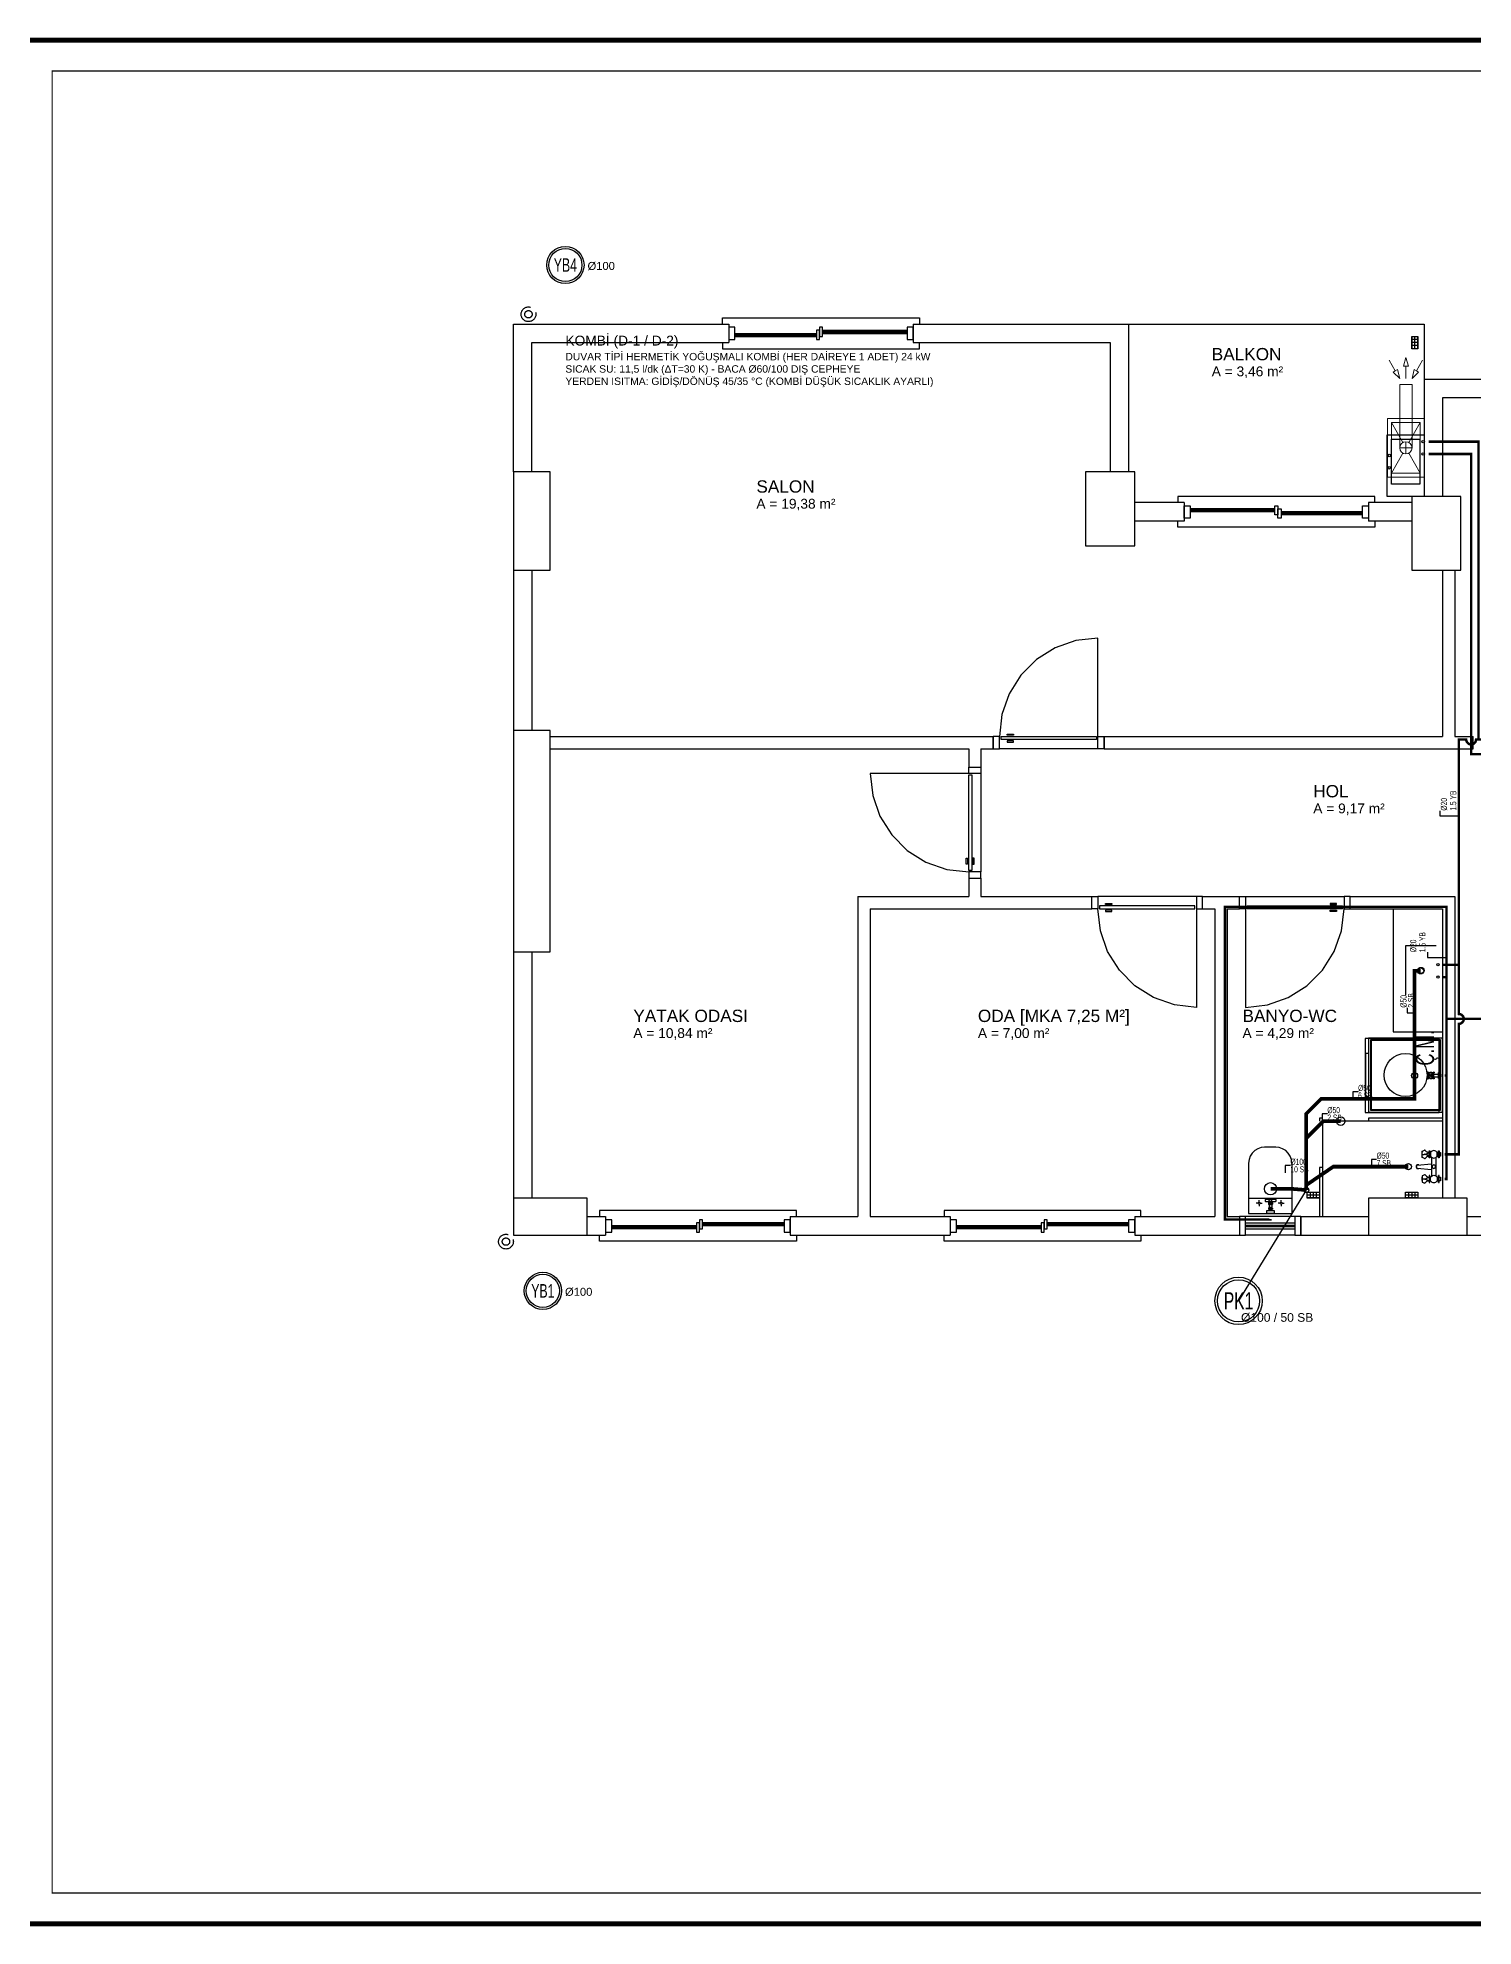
# Model space of a CAD drawing. Header units: centimetres. Extents: x -3952 to 22702, y 13298 to 16732.
# Drawn here: x 6813 to 7980, y 15028 to 16562 of the extents above; entities that cross this region are included whole.
import ezdxf
from ezdxf.enums import TextEntityAlignment as Align

# ---------------------------------------------------------------- set-up
doc = ezdxf.new("R2010")
doc.units = ezdxf.units.CM
for name, pattern in [('BASMA HATTI', [31, 25, -6]), ('DASHED', [18, 12, -6]), ('PIS', [38, 30, -8]), ('YAGMUR HATTI', [36, 30, -6])]:
    doc.linetypes.add(name, pattern=pattern)
for name, color, linetype in [('MD-YUK-BIRIMI', 7, 'Continuous'), ('MIMARI', 8, 'Continuous'), ('MIMARI-KOLON', 8, 'Continuous'), ('MIMARI-TEFRIS', 9, 'Continuous'), ('MIMARI-YAZI', 8, 'Continuous'), ('MTY-CIHAZ', 135, 'Continuous'), ('MTY-PAFTA', 7, 'Continuous'), ('MTY-PIS-SU-BORUSU', 6, 'PIS'), ('MTY-PISSU-CAP', 211, 'Continuous'), ('MTY-PISSU-KOLON', 211, 'DASHED'), ('MTY-PISSU-KOLONNO', 211, 'Continuous'), ('MTY-SICAKSU-BORU', 1, 'BASMA HATTI'), ('MTY-SOGUKSU-BORU', 5, 'Continuous'), ('MTY-TEFRIS', 15, 'Continuous'), ('MTY-TEMIZSU-CAP', 101, 'Continuous'), ('MTY-YAGMUR-BORUSU', 3, 'YAGMUR HATTI'), ('MTY-YAGMUR-BORUSU-CAP', 3, 'Continuous'), ('MTY-YAGMURSU-KOLON NO', 7, 'Continuous'), ('MTY-YUK-BIRIMI', 7, 'Continuous')]:
    doc.layers.add(name, color=color, linetype=linetype)
doc.layers.add('ROTAS-PAFTA-SINIRI', color=8, linetype='Continuous', plot=False)
doc.styles.add('ANOTATIVO', font='arial.ttf')
doc.styles.add('MTY_CAP', font='wturkce.SHX', dxfattribs={"width": 0.65, "height": 20})
doc.styles.add('MTYCAPLT', font='arial.ttf', dxfattribs={"width": 0.65, "height": 1})
doc.styles.add('ROTAS', font='arial.ttf')

# ---------------------------------------------------------------- blocks, each defined once
blk = doc.blocks.new('ROTAS_PAFTA')
blk.add_lwpolyline([(0, 0), (1, 0), (1, 1), (0, 1)], close=True)
blk = doc.blocks.new('KLOZET1')
at = {"layer": 'MTY-TEFRIS', "color": 15}
blk.add_lwpolyline([(-3.9, 11.4, 0.414214), (-4.5, 10.8), (-4.5, 10.3, 0.414214), (-3.9, 9.7), (3.9, 9.7, 0.414214), (4.5, 10.3), (4.5, 10.8, 0.414214), (3.9, 11.4)], format="xyb", close=True, dxfattribs=at)
for points in [[(3, 0), (-3, 0), (-3, 2.3), (3, 2.3)], [(-0.8, 11.5), (0.8, 11.5), (0.8, 12), (-0.8, 12)], [(-0.8, 8.9), (0.8, 8.9), (0.8, 9.7), (-0.8, 9.7)]]:
    blk.add_lwpolyline(points, close=True, dxfattribs=at)
for points in [[(-1.6, 8.6), (-1.6, 7.5)], [(-1.6, 4.4), (-1.6, 3.4)], [(-1.3, 3.2), (-1.3, 2.3), (1.4, 2.3), (1.4, 3.2)], [(-1.2, 7.2), (-1.2, 4.8)], [(1.1, 8.9), (-1.1, 8.9)], [(-1.1, 7.3), (1.1, 7.3)], [(1.1, 4.7), (-1.1, 4.7)], [(-1.1, 3.1), (1.1, 3.1)], [(-0.5, 8.6), (-0.5, 7.5)], [(-0.5, 4.4), (-0.5, 3.4)], [(0.6, 8.6), (0.6, 7.5)], [(0.6, 4.4), (0.6, 3.4)], [(1.3, 4.8), (1.3, 5.2), (1.3, 7.2)], [(1.7, 8.6), (1.7, 7.5)], [(1.7, 4.4), (1.7, 3.4)]]:
    blk.add_lwpolyline(points, dxfattribs=at)
at = {"layer": 'MTY-TEFRIS', "color": 15, "elevation": 0}
for points in [[(-1, 10.3), (-1, 10.8, -0.414214), (-0.4, 11.4)], [(1, 10.3), (1, 10.8, 0.414214), (0.4, 11.4)]]:
    blk.add_lwpolyline(points, format="xyb", dxfattribs=at)
at = {"layer": 'MTY-TEFRIS', "color": 6}
blk.add_circle((0, 20), 5, dxfattribs=at)
at = {"layer": 'MTY-TEFRIS', "color": 15}
for centre, radius, start, end in [((-1.1, 8.1), 0.734, 41.7592, 138.241), ((-1.1, 8), 0.734, 221.7593, 318.2408), ((-1.1, 4), 0.734, 41.7592, 138.241), ((-1.1, 3.8), 0.734, 221.7593, 318.2408), ((-0.4, 10.3, 0), 0.641, 179.9998, 270.0001), ((0, 8.1), 0.734, 41.7592, 138.241), ((0, 8), 0.734, 221.7593, 318.2408), ((0, 4), 0.734, 41.7592, 138.241), ((0, 3.8), 0.734, 221.7593, 318.2408), ((0.4, 10.3, 0), 0.641, 270.0001, 0), ((1.1, 8.1), 0.734, 41.7592, 138.241), ((1.1, 8), 0.734, 221.7593, 318.2408), ((1.1, 4), 0.734, 41.7592, 138.241), ((1.1, 3.8), 0.734, 221.7593, 318.2408)]:
    blk.add_arc(centre, radius, start, end, dxfattribs=at)
at = {"layer": 'MD-YUK-BIRIMI', "color": 6, "style": 'MTYCAPLT', "width": 0.65}
for tag, p in [('PSCP_001', (-1.3, 24.5)), ('PS_001', (-0.6, 19.5))]:
    blk.add_attdef(tag, p, '', height=1, dxfattribs=at)
at = {"layer": 'MD-YUK-BIRIMI', "color": 3, "style": 'MTYCAPLT', "width": 0.65}
for tag, p in [('SOCP_001', (-1.3, 1.8)), ('SO_001', (-0.7, -0.5))]:
    blk.add_attdef(tag, p, '', height=1, dxfattribs=at)
blk = doc.blocks.new('DUS TEKNESI1')
at = {"layer": 'MTY-TEFRIS'}
for points in [[(0, 18.4), (-0.6, 18.4, 0.391322), (-1.3, 17.8), (-2.2, 6.3)], [(0, 18.4), (0.6, 18.4, -0.391322), (1.3, 17.8), (2.2, 6.3)], [(-10, 13.9), (-10, 12.2, -0.146062), (-11.3, 8.9, 0.113221), (-13.3, 11.5, -0.416893), (-13.3, 12)], [(-6.7, 12, -0.17585), (-7.5, 13.9), (-12.5, 13.9, -0.17585), (-13.3, 12)], [(-12.8, 0.5), (-12.8, 0), (-10, 0), (-7.2, 0), (-7.2, 0.5, 0.153746), (-12.8, 0.5), (-10, 0.5), (-7.2, 0.5)], [(-8.6, 6.9, -0.601952), (-8.6, 1.6), (-8.6, 0.8)], [(6.7, 12, 0.17585), (7.5, 13.9), (12.5, 13.9, 0.17585), (13.3, 12)], [(8.6, 6.9, 0.601952), (8.6, 1.6), (11.4, 1.6, 0.601952), (11.4, 6.9)], [(12.8, 0.5), (12.8, 0), (10, 0), (7.2, 0), (7.2, 0.5, -0.153746), (12.8, 0.5), (10, 0.5), (7.2, 0.5)], [(10, 13.9), (10, 12.2, 0.146062), (11.3, 8.9, -0.113221), (13.3, 11.5)]]:
    blk.add_lwpolyline(points, format="xyb", dxfattribs=at)
for points in [[(-12.8, 7.5), (-10, 7.5), (-7.2, 7.5), (-7.2, 8), (-10, 8), (-12.8, 8)], [(-8.6, 0), (-8.6, -1), (-11.4, -1), (-11.4, 0)], [(12.8, 7.5), (10, 7.5), (7.2, 7.5), (7.2, 8), (10, 8), (12.8, 8)], [(11.4, 0), (11.4, -1), (8.6, -1), (8.6, 0)]]:
    blk.add_lwpolyline(points, close=True, dxfattribs=at)
for points in [[(-11.6, 9.5), (-11.6, 8)], [(-11.4, 7.5), (-11.4, 6.9), (-8.6, 6.9)], [(-8.6, 1.6), (-11.4, 1.6), (-11.4, 0.8)], [(-8.6, 7.5), (-8.6, 6.9)], [(-8.4, 9.5), (-8.4, 8)], [(7.8, 6.3), (-7.8, 6.3)], [(-7.8, 2.3), (7.8, 2.3)], [(8.4, 9.5), (8.4, 8)], [(11.4, 7.5), (11.4, 6.9), (8.6, 6.9)], [(8.6, 7.5), (8.6, 6.9)], [(8.6, 1.6), (8.6, 0.8)], [(11.4, 1.6), (11.4, 0.8)], [(11.6, 9.5), (11.6, 8)]]:
    blk.add_lwpolyline(points, dxfattribs=at)
at = {"layer": 'MTY-TEFRIS', "color": 6}
blk.add_circle((0, 25), 2.5, dxfattribs=at)
at = {"layer": 'MTY-TEFRIS'}
for centre, radius, start, end in [((0, 17.2), 1.6, 330.6975, 209.3026), ((-10, 4.3), 2.96, 117.9084, 242.0919), ((-10, 2.2), 11.8, 79.4131, 100.5868), ((-3.8, 12.8), 6.25, 185.208, 218.4476), ((-2, 5.9), 7.27, 130.2551, 156.0938), ((-6.9, 11.7), 0.344, 310.5655, 41.0891), ((0, 4.3), 1.37, 90.0002, 270.0001), ((0, 4.3), 1.37, 270.0001, 90.0002), ((6.9, 11.7), 0.344, 138.9108, 229.4346), ((2, 5.9), 7.27, 23.9063, 49.7447), ((10, 2.2), 11.8, 79.4131, 100.5868), ((3.8, 12.8), 6.25, 321.5525, 354.7921), ((13.1, 11.7), 0.344, 310.5655, 41.0891)]:
    blk.add_arc(centre, radius, start, end, dxfattribs=at)
at = {"layer": 'MD-YUK-BIRIMI', "color": 6, "style": 'MTYCAPLT', "width": 0.65}
for tag, p in [('PSCP_001', (-1.3, 27)), ('PS_001', (-0.6, 24.5))]:
    blk.add_attdef(tag, p, '', height=1, dxfattribs=at)
at = {"layer": 'MD-YUK-BIRIMI', "color": 3, "style": 'MTYCAPLT', "width": 0.65}
for tag, p in [('SO_001', (-10.7, -0.5)), ('SOCP_001', (-11.3, -1.5))]:
    blk.add_attdef(tag, p, '', height=1, dxfattribs=at)
at = {"layer": 'MD-YUK-BIRIMI', "color": 1, "style": 'MTYCAPLT', "width": 0.65}
for tag, p in [('SC_001', (9.4, -0.5)), ('SCCP_001', (8.7, -1.5))]:
    blk.add_attdef(tag, p, '', height=1, dxfattribs=at)
blk = doc.blocks.new('LAVABO1')
at = {"layer": 'MTY-TEFRIS', "color": 6}
blk.add_circle((0, 15), 2.5, dxfattribs=at)
at = {"layer": 'MTY-TEFRIS', "color": 3, "ltscale": 10}
blk.add_circle((-5, 1), 1, dxfattribs=at)
at = {"layer": 'MTY-TEFRIS', "color": 1, "ltscale": 10}
blk.add_circle((5, 1), 1, dxfattribs=at)
at = {"layer": 'MD-YUK-BIRIMI', "color": 6, "style": 'MTYCAPLT', "width": 0.65}
for tag, p in [('PSCP_001', (-1.3, 17)), ('PS_001', (-0.6, 14.5))]:
    blk.add_attdef(tag, p, '', height=1, dxfattribs=at)
at = {"layer": 'MD-YUK-BIRIMI', "color": 3, "style": 'MTYCAPLT', "width": 0.65}
for tag, p in [('SOCP_001', (-6.3, -0.5)), ('SO_001', (-5.7, 0.5))]:
    blk.add_attdef(tag, p, '', height=1, dxfattribs=at)
at = {"layer": 'MD-YUK-BIRIMI', "color": 1, "style": 'MTYCAPLT', "width": 0.65}
for tag, p in [('SCCP_001', (3.7, -0.5)), ('SC_001', (4.4, 0.5))]:
    blk.add_attdef(tag, p, '', height=1, dxfattribs=at)
blk = doc.blocks.new('CAMASIR MAKINASI1')
at = {"layer": 'MTY-TEFRIS'}
for p, q in [((-0.9, 0), (-0.9, -1.5)), ((-0.9, -1.5), (1.1, -1.5)), ((1.1, -1.5), (1.1, 0))]:
    blk.add_line(p, q, dxfattribs=at)
for points in [[(-30, 0), (30, 0), (30, 60), (-30, 60)], [(2.5, 0.4), (2.5, 0), (-2.5, 0), (-2.5, 0.4)]]:
    blk.add_lwpolyline(points, close=True, dxfattribs=at)
for points in [[(-1.8, 8.2, 0.414214), (-1.4, 8.2), (-1.3, 8.2, 0.414214), (-1.3, 8.7), (-2.1, 9.4, 0.414214), (-2.5, 9.4), (-2.6, 9.3, 0.414214), (-2.6, 8.9)], [(-1.8, 5.3, -0.414214), (-1.4, 5.3), (-1.3, 5.2, -0.414214), (-1.3, 4.8), (-2.1, 4, -0.414214), (-2.5, 4), (-2.6, 4.1, -0.414214), (-2.6, 4.6)], [(1.5, 8.7, 0.414214), (1.5, 8.2), (1.6, 8.2, 0.414214), (2, 8.2), (2.8, 8.9, 0.414214), (2.8, 9.3), (2.7, 9.4, 0.414214), (2.3, 9.4)], [(1.5, 4.8, -0.414214), (1.5, 5.2), (1.6, 5.3, -0.414214), (2, 5.3), (2.8, 4.6, -0.414214), (2.8, 4.1), (2.7, 4, -0.414214), (2.3, 4)]]:
    blk.add_lwpolyline(points, format="xyb", close=True, dxfattribs=at)
for points in [[(-1.5, 8.1), (-1.1, 7.7)], [(-1.5, 5.3), (-1.1, 5.7)], [(-1.3, 8.3), (-0.9, 7.9)], [(-1.3, 5.2), (-0.9, 5.6)], [(-0.9, 4.4), (-0.9, 0.4)], [(1.5, 8.3), (1.1, 7.9)], [(1.5, 5.2), (1.1, 5.6)], [(1.1, 4.4), (1.1, 0.4)], [(1.6, 8.1), (1.3, 7.7)], [(1.6, 5.3), (1.3, 5.7)]]:
    blk.add_lwpolyline(points, dxfattribs=at)
at = {"layer": 'MTY-TEFRIS', "color": 6}
blk.add_circle((0, 20), 2.5, dxfattribs=at)
at = {"layer": 'MTY-TEFRIS'}
for radius in [1.54, 0.581]:
    blk.add_circle((0.1, 6.7), radius, dxfattribs=at)
for start, end in [(143.134, 216.8657), (53.1342, 126.866), (233.1342, 306.8659), (323.1339, 36.8659)]:
    blk.add_arc((0.1, 6.7), 2.51, start, end, dxfattribs=at)
at = {"layer": 'MD-YUK-BIRIMI', "color": 6, "style": 'MTYCAPLT', "width": 0.65}
for tag, p in [('PSCP_001', (-1.3, 22)), ('PS_001', (-0.6, 19.5))]:
    blk.add_attdef(tag, p, '', height=1, dxfattribs=at)
at = {"layer": 'MD-YUK-BIRIMI', "color": 3, "style": 'MTYCAPLT', "width": 0.65}
for tag, p in [('SO_001', (-0.7, -0.5)), ('SOCP_001', (-1.2, -2))]:
    blk.add_attdef(tag, p, '', height=1, dxfattribs=at)
at = {"layer": 'MTY-TEFRIS', "color": 15, "style": 'MTYCAPLT', "width": 0.65}
blk.add_text('Ç.M.', height=15, dxfattribs=at).set_placement((8.1, 11.6), align=Align.MIDDLE_LEFT)
blk = doc.blocks.new('YER SUZGECI DN501')
at = {"layer": 'MTY-TEFRIS', "color": 6}
blk.add_circle((0, 0), 3.5, dxfattribs=at)
at = {"layer": 'MD-YUK-BIRIMI', "color": 6, "style": 'MTYCAPLT', "width": 0.65}
for tag, p in [('PSCP_001', (-1.3, 0.7)), ('PS_001', (-0.6, -0.5))]:
    blk.add_attdef(tag, p, '', height=1, dxfattribs=at)
blk = doc.blocks.new('KOMBI1')
at = {"layer": 'MTY-TEFRIS', "color": 1, "lineweight": 20, "ltscale": 40}
for p, q in [((19.5, 17.5), (3.4, 26.6)), ((23.9, 20), (23.9, 10)), ((44.4, 26.6), (28.2, 17.5)), ((19.5, 12.5), (3.4, 3.4)), ((18.9, 15), (28.9, 15)), ((44.4, 3.4), (28.2, 12.5))]:
    blk.add_line(p, q, dxfattribs=at)
at = {"layer": 'MTY-TEFRIS', "color": 7, "lineweight": 20, "ltscale": 40}
for p, q in [((23.9, 20), (75.3, 20)), ((75.3, 20), (75.3, 10)), ((85.4, 25.3), (80.3, 20)), ((87.4, 21.8), (80.3, 20)), ((86.4, 23.6), (85.4, 25.3)), ((95, 28.6), (86.4, 23.6)), ((86.4, 23.6), (87.4, 21.8)), ((90.3, 15), (90.3, 17)), ((90.3, 17), (97.3, 15)), ((23.9, 10), (75.3, 10)), ((80.3, 15), (90.3, 15)), ((87.4, 8.2), (80.3, 10)), ((85.4, 4.7), (80.3, 10)), ((86.4, 6.5), (85.4, 4.7)), ((86.4, 6.5), (87.4, 8.2)), ((95, 1.4), (86.4, 6.5)), ((90.3, 15), (90.3, 13)), ((90.3, 13), (97.3, 15))]:
    blk.add_line(p, q, dxfattribs=at)
blk.add_lwpolyline([(0, 0), (47.8, 0), (47.8, 30), (0, 30)], close=True, dxfattribs=at)
at = {"layer": 'MTY-TEFRIS', "color": 1, "lineweight": 20, "ltscale": 40}
blk.add_lwpolyline([(3.4, 3.4), (44.4, 3.4), (44.4, 26.6), (3.4, 26.6)], close=True, dxfattribs=at)
at = {"layer": 'MTY-TEFRIS', "color": 7, "lineweight": 20, "ltscale": 40}
blk.add_circle((23.9, 15), 5, dxfattribs=at)
at = {"layer": 'MTY-TEFRIS', "color": 3, "ltscale": 10}
blk.add_circle((18.9, 1), 1, dxfattribs=at)
at = {"layer": 'MTY-TEFRIS', "color": 1, "ltscale": 10}
blk.add_circle((28.9, 1), 1, dxfattribs=at)
at = {"layer": 'MD-YUK-BIRIMI', "color": 3, "style": 'MTYCAPLT', "width": 0.65}
for tag, p in [('SOCP_001', (17.6, -0.5)), ('SO_001', (18.2, 0.5))]:
    blk.add_attdef(tag, p, '', height=1, dxfattribs=at)
at = {"layer": 'MD-YUK-BIRIMI', "color": 1, "style": 'MTYCAPLT', "width": 0.65}
for tag, p in [('SCCP_001', (27.6, -0.5)), ('SC_001', (28.3, 0.5))]:
    blk.add_attdef(tag, p, '', height=1, dxfattribs=at)
blk = doc.blocks.new('MTY-PIS SU CAP SB')
at = {"layer": 'MTY-PISSU-CAP'}
for p, q in [((0.83, 1.17), (0, 1.17)), ((0, 1.17), (0, 0))]:
    blk.add_line(p, q, dxfattribs=at)
at = {"layer": 'MTY-PISSU-CAP', "style": 'MTY_CAP', "width": 0.65}
blk.add_attdef('PSCP_001', (0.83, 1.29), '', height=1, dxfattribs=at)
at = {"layer": 'MTY-YUK-BIRIMI', "color": 211, "style": 'MTY_CAP', "width": 0.65}
blk.add_attdef('PS_001', (0.83, 0.07), '', height=1, dxfattribs=at)
blk = doc.blocks.new('MTY-PIS SU KOLON')
at = {"layer": 'MTY-PISSU-KOLON', "linetype": 'Continuous', "lineweight": -3}
blk.add_hatch(color=256, dxfattribs=at).paths.add_polyline_path([(-2.7, -0.1, 0.848135), (0, -0.1, -0.848135), (2.7, -0.1, 0.414214), (0, 2.6, 0.414214)])
blk.add_circle((0, 0), 3.5, dxfattribs=at)
blk = doc.blocks.new('MTY-KOLON NO PIS SU')
at = {"color": 6, "linetype": 'Continuous', "ltscale": 100}
blk.add_circle((0, 0), 27.5, dxfattribs=at)
at = {"color": 7, "linetype": 'Continuous', "ltscale": 100}
blk.add_circle((0, 0), 24.5, dxfattribs=at)
at = {"style": 'ANOTATIVO', "width": 0.65}
blk.add_attdef('K', text='', height=20, dxfattribs=at).set_placement((0, 0), align=Align.MIDDLE_CENTER)
blk = doc.blocks.new('MTY-TEMIZ SU CAP MB')
at = {"layer": 'MTY-TEMIZSU-CAP'}
for p, q in [((0.83, 3.1), (0, 3.1)), ((0, 3.1), (0, 0))]:
    blk.add_line(p, q, dxfattribs=at)
at = {"layer": 'MTY-TEMIZSU-CAP', "style": 'MTY_CAP', "width": 0.65}
for tag, p in [('SOCP_001', (0.83, 4.92)), ('SCCP_001', (0.83, 1.92))]:
    blk.add_attdef(tag, p, '', height=1, dxfattribs=at)
at = {"layer": 'MTY-YUK-BIRIMI', "color": 101, "style": 'MTY_CAP', "width": 0.65}
for tag, p in [('SO_001', (0.83, 3.42)), ('SC_001', (0.83, 0.42))]:
    blk.add_attdef(tag, p, '', height=1, dxfattribs=at)
blk = doc.blocks.new('MTY-KOLON NO YAGMUR')
at = {"layer": 'MTY-YAGMURSU-KOLON NO', "linetype": 'Continuous', "ltscale": 100}
blk.add_circle((0, 0), 27.5, dxfattribs=at)
at = {"layer": 'MTY-YAGMURSU-KOLON NO', "color": 7, "linetype": 'Continuous', "ltscale": 100}
blk.add_circle((0, 0), 24.5, dxfattribs=at)
at = {"style": 'ANOTATIVO', "width": 0.65}
blk.add_attdef('K', text='', height=20, dxfattribs=at).set_placement((0, 0), align=Align.MIDDLE_CENTER)

msp = doc.modelspace()

# ---------------------------------------------------------------- linework, layer by layer
at = {"layer": 'MIMARI'}
for p, q in [((7199.7, 16209.4), (7199.7, 16329.4)), ((7199.7, 16329.4), (7374.7, 16329.4)), ((7374.7, 16329.4), (7374.7, 16314.4)), ((7379.7, 16321.9), (7446, 16321.9)), ((7451, 16324.4), (7519.7, 16324.4)), ((7451, 16323.4), (7519.7, 16323.4)), ((7451, 16322.9), (7519.7, 16322.9)), ((7451, 16321.9), (7519.7, 16321.9)), ((7524.7, 16329.4), (7699.7, 16329.4)), ((7524.7, 16329.4), (7524.7, 16314.4)), ((7699.7, 16329.4), (7699.7, 16209.4)), ((7214.7, 16314.4), (7374.7, 16314.4)), ((7214.7, 16209.4), (7214.7, 16314.4)), ((7379.7, 16320.9), (7446, 16320.9)), ((7379.7, 16320.4), (7446, 16320.4)), ((7379.7, 16319.4), (7446, 16319.4)), ((7524.7, 16314.4), (7684.7, 16314.4)), ((7684.7, 16314.4), (7684.7, 16209.4)), ((7934.5, 16316.9), (7930, 16316.9)), ((7934.5, 16314.4), (7930, 16314.4)), ((7934.5, 16311.9), (7930, 16311.9)), ((7932.2, 16309.4), (7932.2, 16319.4)), ((7934.5, 16319.4), (7934.5, 16309.4)), ((7939.7, 16284.4), (7939.7, 16189.4)), ((8054.7, 16284.4), (7939.7, 16284.4)), ((7954.7, 16269.4), (7954.7, 16189.4)), ((8054.7, 16269.4), (7954.7, 16269.4)), ((7744.7, 16184.4), (7704.7, 16184.4)), ((7744.7, 16184.4), (7744.7, 16169.4)), ((7929.7, 16184.4), (7894.7, 16184.4)), ((7894.7, 16184.4), (7894.7, 16169.4)), ((7744.7, 16169.4), (7704.7, 16169.4)), ((7818.5, 16179.4), (7749.7, 16179.4)), ((7818.5, 16178.4), (7749.7, 16178.4)), ((7818.5, 16177.9), (7749.7, 16177.9)), ((7818.5, 16176.9), (7749.7, 16176.9)), ((7889.7, 16176.9), (7823.5, 16176.9)), ((7889.7, 16175.9), (7823.5, 16175.9)), ((7889.7, 16175.4), (7823.5, 16175.4)), ((7889.7, 16174.4), (7823.5, 16174.4)), ((7929.7, 16169.4), (7894.7, 16169.4)), ((7199.7, 16129.4), (7199.7, 15999.4)), ((7214.7, 16129.4), (7214.7, 15999.4)), ((7954.7, 16129.4), (7954.7, 15994.4)), ((7964.7, 16129.4), (7964.7, 15994.4)), ((7674.7, 15994.4), (7674.7, 16074.4)), ((7229.7, 15994.4), (7589.7, 15994.4)), ((7229.7, 15984.4), (7569.7, 15984.4)), ((7569.7, 15984.4), (7569.7, 15969.4)), ((7579.7, 15984.4), (7579.7, 15969.4)), ((7579.7, 15984.4), (7589.7, 15984.4)), ((7589.7, 15984.4), (7589.7, 15994.4)), ((7674.7, 15984.4), (7594.7, 15984.4)), ((7679.7, 15984.4), (7679.7, 15994.4)), ((7679.7, 15994.4), (7954.7, 15994.4)), ((7679.7, 15984.4), (7979.7, 15984.4)), ((7964.7, 15994.4), (7979.7, 15994.4)), ((7979.7, 15984.4), (7979.7, 15994.4)), ((7569.7, 15969.4), (7579.7, 15969.4)), ((7569.7, 15964.4), (7489.7, 15964.4)), ((7579.7, 15964.4), (7579.7, 15884.4)), ((7569.7, 15879.4), (7579.7, 15879.4)), ((7569.7, 15879.4), (7569.7, 15864.4)), ((7579.7, 15879.4), (7579.7, 15864.4)), ((7479.7, 15864.4), (7569.7, 15864.4)), ((7479.7, 15864.4), (7479.7, 15604.4)), ((7579.7, 15864.4), (7669.7, 15864.4)), ((7669.7, 15854.4), (7669.7, 15864.4)), ((7754.7, 15864.4), (7674.7, 15864.4)), ((7759.7, 15854.4), (7759.7, 15864.4)), ((7759.7, 15864.4), (7789.7, 15864.4)), ((7789.7, 15854.4), (7789.7, 15864.4)), ((7794.7, 15864.4), (7874.7, 15864.4)), ((7879.7, 15854.4), (7879.7, 15864.4)), ((7879.7, 15864.4), (7964.7, 15864.4)), ((7964.7, 15864.4), (7964.7, 15619.4)), ((7489.7, 15854.4), (7669.7, 15854.4)), ((7489.7, 15854.4), (7489.7, 15604.4)), ((7754.7, 15854.4), (7754.7, 15774.4)), ((7759.7, 15854.4), (7769.7, 15854.4)), ((7769.7, 15854.4), (7769.7, 15604.4)), ((7779.7, 15854.4), (7779.7, 15604.4)), ((7779.7, 15854.4), (7789.7, 15854.4)), ((7794.7, 15854.4), (7794.7, 15774.4)), ((7879.7, 15854.4), (7954.7, 15854.4)), ((7954.7, 15854.4), (7954.7, 15619.4)), ((7199.7, 15819.4), (7199.7, 15619.4)), ((7214.7, 15819.4), (7214.7, 15619.4)), ((7844.7, 15624.2), (7854.7, 15624.2)), ((7854.7, 15621.9), (7844.7, 15621.9)), ((7847.2, 15624.2), (7847.2, 15619.7)), ((7849.7, 15624.2), (7849.7, 15619.7)), ((7852.2, 15624.2), (7852.2, 15619.7)), ((7924.7, 15624.2), (7934.7, 15624.2)), ((7934.7, 15621.9), (7924.7, 15621.9)), ((7927.2, 15624.2), (7927.2, 15619.7)), ((7929.7, 15624.2), (7929.7, 15619.7)), ((7932.2, 15624.2), (7932.2, 15619.7)), ((7259.7, 15604.4), (7274.7, 15604.4)), ((7274.7, 15604.4), (7274.7, 15589.4)), ((7424.7, 15604.4), (7424.7, 15589.4)), ((7424.7, 15604.4), (7479.7, 15604.4)), ((7489.7, 15604.4), (7554.7, 15604.4)), ((7554.7, 15604.4), (7554.7, 15589.4)), ((7704.7, 15604.4), (7704.7, 15589.4)), ((7704.7, 15604.4), (7769.7, 15604.4)), ((7779.7, 15604.4), (7789.7, 15604.4)), ((7789.7, 15604.4), (7789.7, 15589.4)), ((7834.7, 15604.4), (7794.7, 15604.4)), ((7839.7, 15604.4), (7839.7, 15589.4)), ((7839.7, 15604.4), (7894.7, 15604.4)), ((7974.7, 15604.4), (8084.7, 15604.4)), ((7259.7, 15589.4), (7274.7, 15589.4)), ((7348.5, 15596.9), (7279.7, 15596.9)), ((7348.5, 15595.9), (7279.7, 15595.9)), ((7348.5, 15595.4), (7279.7, 15595.4)), ((7348.5, 15594.4), (7279.7, 15594.4)), ((7419.7, 15599.4), (7353.5, 15599.4)), ((7419.7, 15598.4), (7353.5, 15598.4)), ((7419.7, 15597.9), (7353.5, 15597.9)), ((7419.7, 15596.9), (7353.5, 15596.9)), ((7424.7, 15589.4), (7554.7, 15589.4)), ((7628.5, 15596.9), (7559.7, 15596.9)), ((7628.5, 15595.9), (7559.7, 15595.9)), ((7628.5, 15595.4), (7559.7, 15595.4)), ((7628.5, 15594.4), (7559.7, 15594.4)), ((7699.7, 15599.4), (7633.5, 15599.4)), ((7699.7, 15598.4), (7633.5, 15598.4)), ((7699.7, 15597.9), (7633.5, 15597.9)), ((7699.7, 15596.9), (7633.5, 15596.9)), ((7704.7, 15589.4), (7789.7, 15589.4)), ((7794.7, 15599.4), (7834.7, 15599.4)), ((7794.7, 15597.4), (7834.7, 15597.4)), ((7794.7, 15596.4), (7834.7, 15596.4)), ((7794.7, 15594.4), (7834.7, 15594.4)), ((7834.7, 15589.4), (7794.7, 15589.4)), ((7839.7, 15589.4), (7894.7, 15589.4)), ((7974.7, 15589.4), (8269.7, 15589.4))]:
    msp.add_line(p, q, dxfattribs=at)
for points in [[(7369.7, 16329.4), (7369.7, 16334.4), (7529.7, 16334.4), (7529.7, 16329.4)], [(7374.7, 16326.9), (7374.7, 16316.9), (7379.7, 16316.9), (7379.7, 16326.9), (7374.7, 16326.9)], [(7446, 16324.4), (7446, 16316.9), (7448.5, 16316.9), (7448.5, 16324.4), (7446, 16324.4)], [(7448.5, 16326.9), (7448.5, 16319.4), (7451, 16319.4), (7451, 16326.9), (7448.5, 16326.9)], [(7519.7, 16326.9), (7519.7, 16316.9), (7524.7, 16316.9), (7524.7, 16326.9), (7519.7, 16326.9)], [(7699.7, 16329.4), (7939.7, 16329.4), (7939.7, 16284.4)], [(7369.7, 16314.4), (7369.7, 16309.4), (7529.7, 16309.4), (7529.7, 16314.4)], [(7934.7, 16309.4), (7929.7, 16309.4), (7929.7, 16319.4), (7934.7, 16319.4), (7934.7, 16309.4)], [(7930, 16309.4), (7930, 16319.4)], [(7909.7, 16239.4), (7939.7, 16239.4), (7939.7, 16189.4), (7909.7, 16189.4), (7909.7, 16239.4)], [(7913.2, 16235.9), (7936.2, 16235.9), (7936.2, 16199.4), (7913.2, 16199.4), (7913.2, 16235.9)], [(7899.7, 16184.4), (7899.7, 16189.4), (7739.7, 16189.4), (7739.7, 16184.4)], [(7899.7, 16169.4), (7899.7, 16164.4), (7739.7, 16164.4), (7739.7, 16169.4)], [(7749.7, 16181.9), (7749.7, 16171.9), (7744.7, 16171.9), (7744.7, 16181.9), (7749.7, 16181.9)], [(7821, 16181.9), (7821, 16174.4), (7818.5, 16174.4), (7818.5, 16181.9), (7821, 16181.9)], [(7823.5, 16179.4), (7823.5, 16171.9), (7821, 16171.9), (7821, 16179.4), (7823.5, 16179.4)], [(7894.7, 16181.9), (7894.7, 16171.9), (7889.7, 16171.9), (7889.7, 16181.9), (7894.7, 16181.9)], [(7674.7, 16074.4), (7656.9, 16072.4), (7640, 16066.5), (7624.8, 16057), (7612.2, 16044.3), (7602.6, 16029.1), (7596.7, 16012.2), (7594.7, 15994.4)], [(7199.7, 15999.4), (7199.7, 15819.4), (7229.7, 15819.4), (7229.7, 15999.4), (7199.7, 15999.4)], [(7589.7, 15994.4), (7589.7, 15984.4), (7594.7, 15984.4), (7594.7, 15994.4), (7589.7, 15994.4)], [(7673.5, 15991.9), (7596, 15991.9), (7596, 15994.4), (7673.5, 15994.4), (7673.5, 15991.9)], [(7606, 15996.4), (7606, 15995.4), (7601, 15995.4), (7601, 15996.4), (7606, 15996.4)], [(7606, 15989.9), (7606, 15990.9), (7601, 15990.9), (7601, 15989.9), (7606, 15989.9)], [(7679.7, 15994.4), (7679.7, 15984.4), (7674.7, 15984.4), (7674.7, 15994.4), (7679.7, 15994.4)], [(7569.7, 15969.4), (7579.7, 15969.4), (7579.7, 15964.4), (7569.7, 15964.4), (7569.7, 15969.4)], [(7489.7, 15964.4), (7491.7, 15946.6), (7497.6, 15929.7), (7507.2, 15914.6), (7519.8, 15901.9), (7535, 15892.4), (7551.9, 15886.4), (7569.7, 15884.4)], [(7572.2, 15963.2), (7572.2, 15885.7), (7569.7, 15885.7), (7569.7, 15963.2), (7572.2, 15963.2)], [(7567.7, 15895.7), (7568.7, 15895.7), (7568.7, 15890.7), (7567.7, 15890.7), (7567.7, 15895.7)], [(7574.2, 15895.7), (7573.2, 15895.7), (7573.2, 15890.7), (7574.2, 15890.7), (7574.2, 15895.7)], [(7569.7, 15879.4), (7579.7, 15879.4), (7579.7, 15884.4), (7569.7, 15884.4), (7569.7, 15879.4)], [(7669.7, 15854.4), (7669.7, 15864.4), (7674.7, 15864.4), (7674.7, 15854.4), (7669.7, 15854.4)], [(7759.7, 15854.4), (7759.7, 15864.4), (7754.7, 15864.4), (7754.7, 15854.4), (7759.7, 15854.4)], [(7789.7, 15854.4), (7789.7, 15864.4), (7794.7, 15864.4), (7794.7, 15854.4), (7789.7, 15854.4)], [(7879.7, 15854.4), (7879.7, 15864.4), (7874.7, 15864.4), (7874.7, 15854.4), (7879.7, 15854.4)], [(7754.7, 15774.4), (7736.9, 15776.4), (7720, 15782.4), (7704.8, 15791.9), (7692.2, 15804.6), (7682.6, 15819.7), (7676.7, 15836.6), (7674.7, 15854.4)], [(7753.5, 15856.9), (7676, 15856.9), (7676, 15854.4), (7753.5, 15854.4), (7753.5, 15856.9)], [(7686, 15858.9), (7686, 15857.9), (7681, 15857.9), (7681, 15858.9), (7686, 15858.9)], [(7686, 15852.4), (7686, 15853.4), (7681, 15853.4), (7681, 15852.4), (7686, 15852.4)], [(7794.7, 15774.4), (7812.5, 15776.4), (7829.4, 15782.4), (7844.6, 15791.9), (7857.3, 15804.6), (7866.8, 15819.7), (7872.7, 15836.6), (7874.7, 15854.4)], [(7796, 15856.9), (7873.5, 15856.9), (7873.5, 15854.4), (7796, 15854.4), (7796, 15856.9)], [(7863.5, 15858.9), (7863.5, 15857.9), (7868.5, 15857.9), (7868.5, 15858.9), (7863.5, 15858.9)], [(7863.5, 15852.4), (7863.5, 15853.4), (7868.5, 15853.4), (7868.5, 15852.4), (7863.5, 15852.4)], [(7854.7, 15624.4), (7854.7, 15619.4), (7844.7, 15619.4), (7844.7, 15624.4), (7854.7, 15624.4)], [(7854.7, 15619.7), (7844.7, 15619.7)], [(7934.7, 15624.4), (7934.7, 15619.4), (7924.7, 15619.4), (7924.7, 15624.4), (7934.7, 15624.4)], [(7934.7, 15619.7), (7924.7, 15619.7)], [(7429.7, 15604.4), (7429.7, 15609.4), (7269.7, 15609.4), (7269.7, 15604.4)], [(7279.7, 15591.9), (7279.7, 15601.9), (7274.7, 15601.9), (7274.7, 15591.9), (7279.7, 15591.9)], [(7353.5, 15594.4), (7353.5, 15601.9), (7351, 15601.9), (7351, 15594.4), (7353.5, 15594.4)], [(7424.7, 15591.9), (7424.7, 15601.9), (7419.7, 15601.9), (7419.7, 15591.9), (7424.7, 15591.9)], [(7709.7, 15604.4), (7709.7, 15609.4), (7549.7, 15609.4), (7549.7, 15604.4)], [(7559.7, 15591.9), (7559.7, 15601.9), (7554.7, 15601.9), (7554.7, 15591.9), (7559.7, 15591.9)], [(7633.5, 15594.4), (7633.5, 15601.9), (7631, 15601.9), (7631, 15594.4), (7633.5, 15594.4)], [(7704.7, 15591.9), (7704.7, 15601.9), (7699.7, 15601.9), (7699.7, 15591.9), (7704.7, 15591.9)], [(7789.7, 15604.4), (7789.7, 15589.4), (7794.7, 15589.4), (7794.7, 15604.4), (7789.7, 15604.4)], [(7834.7, 15604.4), (7834.7, 15589.4), (7839.7, 15589.4), (7839.7, 15604.4), (7834.7, 15604.4)], [(7429.7, 15589.4), (7429.7, 15584.4), (7269.7, 15584.4), (7269.7, 15589.4)], [(7351, 15591.9), (7351, 15599.4), (7348.5, 15599.4), (7348.5, 15591.9), (7351, 15591.9)], [(7709.7, 15589.4), (7709.7, 15584.4), (7549.7, 15584.4), (7549.7, 15589.4)], [(7631, 15591.9), (7631, 15599.4), (7628.5, 15599.4), (7628.5, 15591.9), (7631, 15591.9)]]:
    msp.add_lwpolyline(points, dxfattribs=at)
for centre in [(7911.5, 16222.7), (7911.5, 16212.7)]:
    msp.add_circle(centre, 1, dxfattribs=at)
at = {"layer": 'MIMARI-KOLON'}
for points in [[(7199.7, 16209.4), (7199.7, 16129.4), (7229.7, 16129.4), (7229.7, 16209.4), (7199.7, 16209.4)], [(7664.7, 16209.4), (7664.7, 16149.4), (7704.7, 16149.4), (7704.7, 16209.4), (7664.7, 16209.4)], [(7929.7, 16189.4), (7929.7, 16129.4), (7969.7, 16129.4), (7969.7, 16189.4), (7929.7, 16189.4)], [(7199.7, 15619.4), (7199.7, 15589.4), (7259.7, 15589.4), (7259.7, 15619.4), (7199.7, 15619.4)], [(7894.7, 15619.4), (7894.7, 15589.4), (7974.7, 15589.4), (7974.7, 15619.4), (7894.7, 15619.4)]]:
    msp.add_lwpolyline(points, dxfattribs=at)
at = {"layer": 'MIMARI-TEFRIS'}
for p, q in [((7797.2, 15647.9), (7797.2, 15606.9)), ((7819.2, 15660.9), (7810.2, 15660.9)), ((7832.2, 15647.9), (7832.2, 15606.9)), ((7797.2, 15619.4), (7832.2, 15619.4)), ((7805.7, 15616.2), (7805.7, 15617.9)), ((7823.7, 15616.2), (7823.7, 15617.9)), ((7797.2, 15606.9), (7832.2, 15606.9)), ((7805, 15615.4), (7803.2, 15615.4)), ((7805.7, 15614.7), (7805.7, 15612.9)), ((7806.5, 15615.4), (7808.2, 15615.4)), ((7823, 15615.4), (7821.2, 15615.4)), ((7823.7, 15614.7), (7823.7, 15612.9)), ((7824.5, 15615.4), (7826.2, 15615.4))]:
    msp.add_line(p, q, dxfattribs=at)
for points in [[(7914.7, 15854.4), (7914.7, 15754.4), (7954.7, 15754.4)], [(7949.7, 15824.4), (7924.7, 15824.4), (7924.7, 15784.4)], [(7894.7, 15689.4), (7954.7, 15689.4), (7954.7, 15749.4), (7894.7, 15749.4), (7894.7, 15689.4)], [(7896.2, 15690.9), (7953.2, 15690.9), (7953.2, 15747.9), (7896.2, 15747.9), (7896.2, 15690.9)], [(7896.7, 15691.4), (7952.7, 15691.4), (7952.7, 15747.4), (7896.7, 15747.4), (7896.7, 15691.4)], [(7894.7, 15736.9), (7892.2, 15736.9), (7892.2, 15701.9), (7894.7, 15701.9)], [(7857.2, 15684.4), (7854.7, 15684.4), (7854.7, 15681.9)], [(7954.7, 15681.9), (7857.2, 15681.9), (7857.2, 15604.4)], [(7954.7, 15684.4), (7894.7, 15684.4), (7894.7, 15681.9)], [(7810.2, 15660.9), (7807.3, 15660.6), (7804.6, 15659.6), (7802.1, 15658.1), (7800, 15656), (7798.5, 15653.6), (7797.5, 15650.8), (7797.2, 15647.9)], [(7832.2, 15647.9), (7831.9, 15650.8), (7830.9, 15653.6), (7829.4, 15656), (7827.3, 15658.1), (7824.8, 15659.6), (7822.1, 15660.6), (7819.2, 15660.9)], [(7857.2, 15644.4), (7854.7, 15644.4), (7854.7, 15604.4)]]:
    msp.add_lwpolyline(points, dxfattribs=at)
for centre, radius in [((7937.2, 15804.4), 2.5), ((7924.7, 15719.4), 17.5), ((7805.7, 15615.4), 0.75), ((7823.7, 15615.4), 0.75)]:
    msp.add_circle(centre, radius, dxfattribs=at)
at = {"layer": 'MTY-PAFTA'}
for points, const_width in [([(6800, 15030), (10200, 15030), (10200, 16560), (6800, 16560)], 4), ([(6825, 15055), (10175, 15055), (10175, 16535), (6825, 16535)], 1)]:
    msp.add_lwpolyline(points, close=True, dxfattribs=dict(at, const_width=const_width))
at = {"layer": 'MTY-PIS-SU-BORUSU', "const_width": 3}
for points in [[(7937, 15804), (7932, 15804), (7932, 15719), (7932, 15719)], [(7932, 15719), (7932, 15719), (7932, 15700), (7856, 15700), (7844, 15688), (7844, 15626)], [(7872, 15682), (7858, 15682), (7844, 15668)], [(7927, 15645), (7866, 15645), (7844, 15630)], [(7815, 15627), (7832, 15627), (7844, 15626)]]:
    msp.add_lwpolyline(points, dxfattribs=at)
at = {"layer": 'MTY-PISSU-KOLONNO'}
msp.add_line((7844, 15626), (7789, 15536), dxfattribs=at)
at = {"layer": 'MTY-SICAKSU-BORU', "const_width": 2}
for points in [[(7943.5, 16233.9), (7984, 16233.9), (7984, 15992), (8202, 15992), (8202, 15983.5)], [(7984, 15992), (7982, 15992), (7981.9, 15991), (7981.5, 15990), (7980.8, 15989.2), (7980, 15988.5), (7979, 15988.1), (7978, 15988), (7977, 15988.1), (7976, 15988.5), (7975.2, 15989.2), (7974.5, 15990), (7974.1, 15991), (7974, 15992), (7968, 15992), (7968, 15809), (7955.5, 15809)], [(7968, 15809), (7968, 15769), (7969, 15768.9), (7970, 15768.5), (7970.8, 15767.8), (7971.5, 15767), (7971.9, 15766), (7972, 15765), (7971.9, 15764), (7971.5, 15763), (7970.8, 15762.2), (7970, 15761.5), (7969, 15761.1), (7968, 15761), (7968, 15655), (7956.5, 15655)]]:
    msp.add_lwpolyline(points, dxfattribs=at)
at = {"layer": 'MTY-SOGUKSU-BORU', "const_width": 2}
for points in [[(8077, 15980), (7978, 15980), (7978, 16223.9), (7943.5, 16223.9)], [(7958, 15799), (7958, 15856), (7778, 15856), (7778, 15602), (7815, 15602), (7815, 15602.5)], [(7958, 15765), (7958, 15799), (7955.5, 15799)], [(7958, 15765), (7958, 15719), (7956.5, 15719)], [(8132, 15758), (8132, 15765), (8082, 15765), (7958, 15765)], [(7958, 15719), (7958, 15635), (7956.5, 15635)]]:
    msp.add_lwpolyline(points, dxfattribs=at)
at = {"layer": 'MTY-YAGMUR-BORUSU'}
for centre, radius in [((7212, 16337.4), 6), ((7212, 16337.4), 3), ((7193.7, 15584.1), 6), ((7193.7, 15584.1), 3)]:
    msp.add_circle(centre, radius, dxfattribs=at)

# ---------------------------------------------------------------- block references
at = {"layer": 'MTY-PISSU-KOLONNO'}
ref = msp.add_blockref('MTY-KOLON NO YAGMUR', (7242, 16377.4), dxfattribs=dict(at, xscale=0.55, yscale=0.55))
ref.add_attrib('K', 'YB4', dxfattribs={"height": 11, "style": 'ANOTATIVO', "width": 0.65}).set_placement((7242, 16377.4), align=Align.MIDDLE_CENTER)
ref = msp.add_blockref('MTY-KOLON NO YAGMUR', (7223.7, 15544.1), dxfattribs=dict(at, xscale=0.55, yscale=0.55))
ref.add_attrib('K', 'YB1', dxfattribs={"height": 11, "style": 'ANOTATIVO', "width": 0.65}).set_placement((7223.7, 15544.1), align=Align.MIDDLE_CENTER)
ref = msp.add_blockref('MTY-KOLON NO PIS SU', (7789, 15536), dxfattribs=dict(at, xscale=0.7, yscale=0.7))
ref.add_attrib('K', 'PK1', dxfattribs={"height": 14, "style": 'ANOTATIVO', "width": 0.65}).set_placement((7789, 15536), align=Align.MIDDLE_CENTER)
at = {"layer": 'MTY-TEFRIS', "rotation": 90}
for name, p in [('KOMBI1', (7940, 16205)), ('LAVABO1', (7952, 15804)), ('CAMASIR MAKINASI1', (7952, 15719)), ('DUS TEKNESI1', (7952, 15645))]:
    msp.add_blockref(name, p, dxfattribs=at)
at = {"layer": 'MTY-TEFRIS'}
ref = msp.add_blockref('MTY-TEMIZ SU CAP MB', (7968, 15930), dxfattribs=dict(at, xscale=5, yscale=5, rotation=90))
ref.add_attrib('SCCP_001', 'Ø20', (7958.4, 15934.2), dxfattribs={"layer": 'MTY-TEMIZSU-CAP', "height": 5, "rotation": 90, "style": 'MTY_CAP', "width": 0.65})
ref.add_attrib('SC_001', '1.5 YB', (7965.9, 15934.2), dxfattribs={"layer": 'MTY-YUK-BIRIMI', "color": 101, "height": 5, "rotation": 90, "style": 'MTY_CAP', "width": 0.65})
ref = msp.add_blockref('MTY-TEMIZ SU CAP MB', (7958, 15815), dxfattribs=dict(at, xscale=5, yscale=5, rotation=90))
ref.add_attrib('SO_001', '1.5 YB', (7940.9, 15819.2), dxfattribs={"layer": 'MTY-YUK-BIRIMI', "color": 101, "height": 5, "rotation": 90, "style": 'MTY_CAP', "width": 0.65})
ref.add_attrib('SOCP_001', 'Ø20', (7933.4, 15819.2), dxfattribs={"layer": 'MTY-TEMIZSU-CAP', "height": 5, "rotation": 90, "style": 'MTY_CAP', "width": 0.65})
at = {"layer": 'MTY-TEFRIS', "xscale": 5, "yscale": 5, "rotation": 90}
msp.add_blockref('MTY-PIS SU CAP SB', (7932, 15770), dxfattribs=at).add_auto_attribs({'PSCP_001': 'Ø50', 'PS_001': '2 SB'})
at = {"layer": 'MTY-TEFRIS', "xscale": 5, "yscale": 5}
for p, values in [((7882, 15700), {'PSCP_001': 'Ø50', 'PS_001': '6 SB'}), ((7857, 15682), {'PSCP_001': 'Ø50', 'PS_001': '2 SB'}), ((7827, 15640), {'PSCP_001': 'Ø100', 'PS_001': '10 SB'}), ((7897, 15645), {'PSCP_001': 'Ø50', 'PS_001': '7 SB'})]:
    msp.add_blockref('MTY-PIS SU CAP SB', p, dxfattribs=at).add_auto_attribs(values)
at = {"layer": 'MTY-TEFRIS'}
for name, p in [('YER SUZGECI DN501', (7872, 15682)), ('KLOZET1', (7815, 15607))]:
    msp.add_blockref(name, p, dxfattribs=at)
at = {"layer": 'MTY-TEFRIS', "xscale": 0.6, "yscale": 0.6}
msp.add_blockref('MTY-PIS SU KOLON', (7844, 15626), dxfattribs=at)
at = {"layer": 'ROTAS-PAFTA-SINIRI', "xscale": 3400, "yscale": 1530}
msp.add_blockref('ROTAS_PAFTA', (6800, 15030), dxfattribs=at)

# ---------------------------------------------------------------- texts
at = {"layer": 'MIMARI-YAZI', "style": 'ROTAS'}
for s, height, p in [('BALKON', 10, (7767.2, 16300)), ('A = 3,46 m²', 8, (7767.2, 16287)), ('SALON', 10, (7397.2, 16192.5)), ('A = 19,38 m²', 8, (7397.2, 16179.5)), ('HOL', 10, (7849.7, 15945)), ('A = 9,17 m²', 8, (7849.7, 15932)), ('YATAK ODASI', 10, (7297.2, 15762.5)), ('ODA [MKA 7,25 M²]', 10, (7577.2, 15762.5)), ('BANYO-WC', 10, (7792.2, 15762.5)), ('A = 10,84 m²', 8, (7297.2, 15749.5)), ('A = 7,00 m²', 8, (7577.2, 15749.5)), ('A = 4,29 m²', 8, (7792.2, 15749.5))]:
    msp.add_text(s, height=height, dxfattribs=at).set_placement(p)
at = {"layer": 'MTY-CIHAZ', "style": 'ROTAS'}
for s, height, p in [('KOMBİ (D-1 / D-2)', 8, (7242, 16312)), ('DUVAR TİPİ HERMETİK YOĞUŞMALI KOMBİ (HER DAİREYE 1 ADET) 24 kW', 6, (7242, 16300)), ('SICAK SU: 11,5 l/dk (ΔT=30 K) - BACA Ø60/100 DIŞ CEPHEYE', 6, (7242, 16290)), ('YERDEN ISITMA: GİDİŞ/DÖNÜŞ 45/35 °C (KOMBİ DÜŞÜK SICAKLIK AYARLI)', 6, (7242, 16280))]:
    msp.add_text(s, height=height, dxfattribs=at).set_placement(p)
at = {"layer": 'MTY-PISSU-CAP', "style": 'ROTAS'}
msp.add_text('Ø100 / 50 SB', height=7, dxfattribs=at).set_placement((7791, 15519))
at = {"layer": 'MTY-YAGMUR-BORUSU-CAP', "style": 'ROTAS'}
for p in [(7260, 16373.4), (7241.7, 15540.1)]:
    msp.add_text('Ø100', height=6.5, dxfattribs=at).set_placement(p)

doc.saveas('drawing.dxf')
